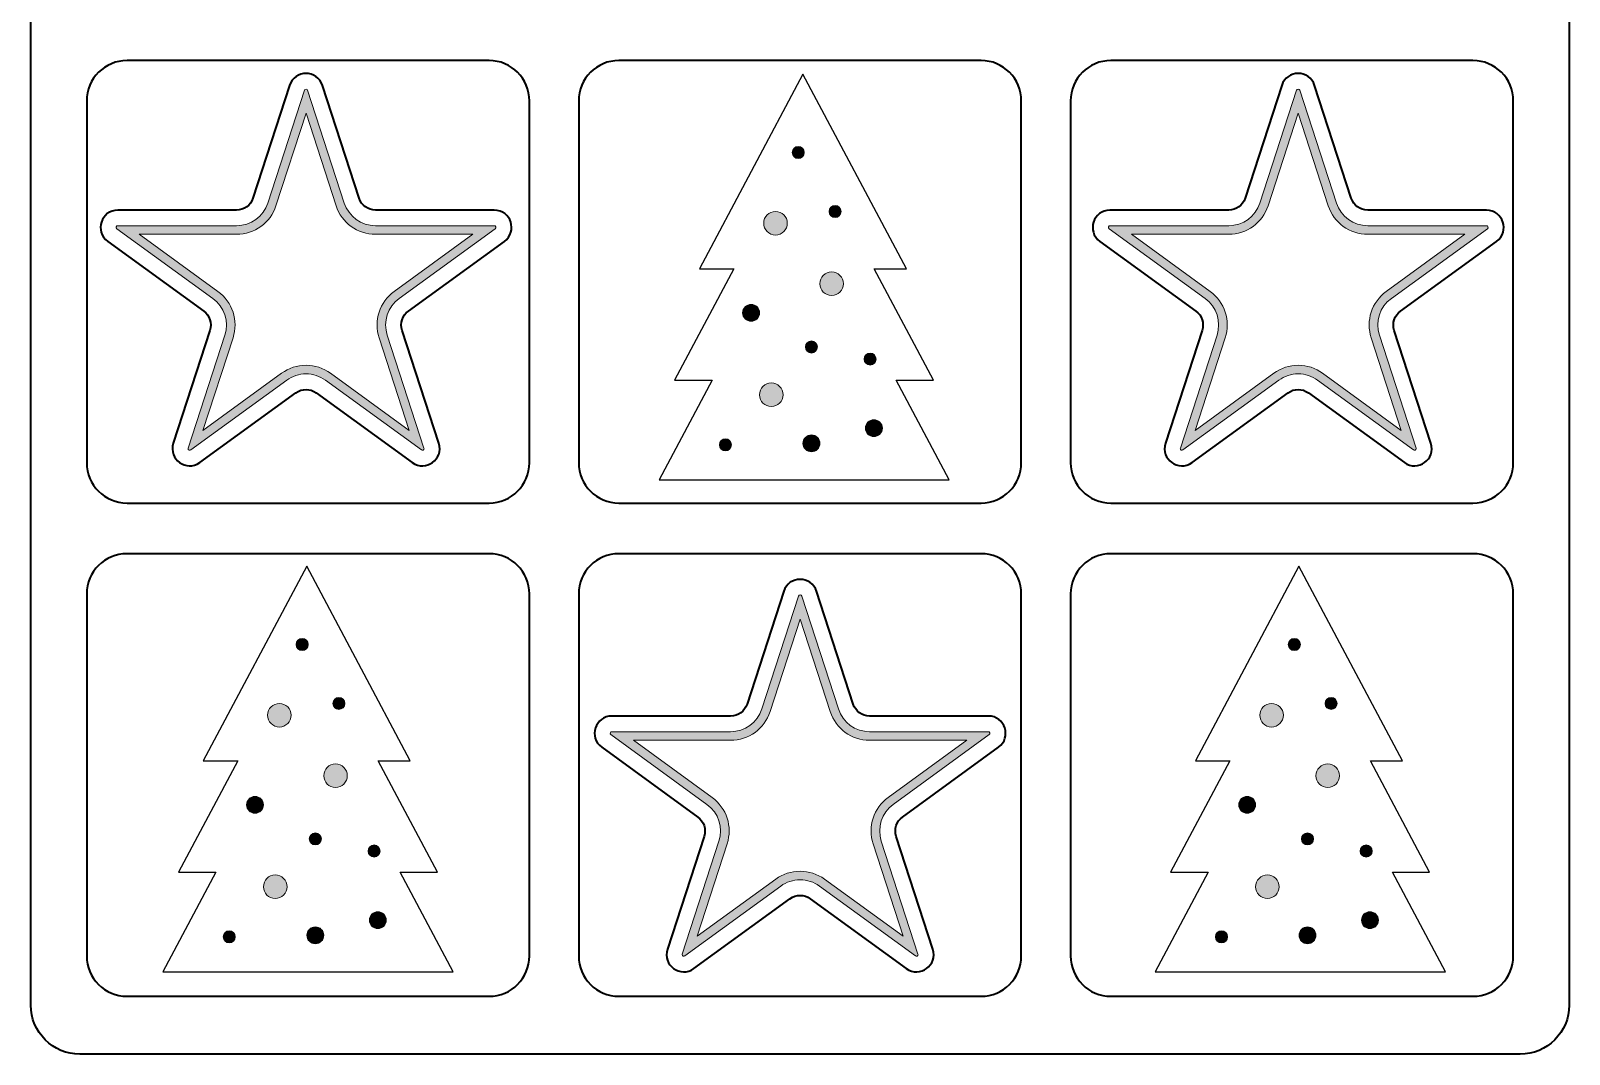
# Model space of a CAD drawing. Extents: x 40 to 2010, y -1070 to -21.
# Drawn here: x 40 to 812, y -1068 to -554 of the extents above; entities that cross this region are included whole.
import ezdxf

# ---------------------------------------------------------------- set-up
doc = ezdxf.new("R2010")
doc.units = 0
doc.header["$MEASUREMENT"] = 0
doc.layers.add('Layer 1', color=7, linetype='Continuous', lineweight=0)

# ---------------------------------------------------------------- blocks, each defined once
blk = doc.blocks.new('Block_1')
at = {"layer": 'Layer 1', "true_color": 0x010101, "transparency": 33554687}
h = blk.add_hatch(color=18, dxfattribs=at)
h.dxf.hatch_style = 2
edge = h.paths.add_edge_path()
edge.add_spline(control_points=[(425.82, -837.45), (425.32, -837.45), (425.16, -837.65), (425.04, -838.01), (425.04, -838.01), (406.63, -894.67), (406.63, -894.67), (404.41, -901.5), (398.1, -906.08), (390.92, -906.08), (390.92, -906.08), (331.35, -906.08), (331.35, -906.08), (330.97, -906.08), (330.73, -906.17), (330.57, -906.65), (330.42, -907.12), (330.56, -907.34), (330.87, -907.56), (330.87, -907.56), (379.06, -942.58), (379.06, -942.58), (384.87, -946.8), (387.28, -954.22), (385.07, -961.04), (385.07, -961.04), (366.66, -1017.7), (366.66, -1017.7), (366.53, -1018.09), (366.61, -1018.24), (366.71, -1018.37), (366.92, -1018.66), (367.24, -1018.81), (367.46, -1018.81), (367.51, -1018.81), (367.64, -1018.81), (367.91, -1018.62), (367.91, -1018.62), (416.11, -983.6), (416.11, -983.6), (418.95, -981.54), (422.31, -980.44), (425.82, -980.44), (429.33, -980.44), (432.69, -981.54), (435.53, -983.6), (435.53, -983.6), (483.72, -1018.61), (483.72, -1018.61), (483.99, -1018.81), (484.13, -1018.81), (484.17, -1018.81), (484.39, -1018.81), (484.72, -1018.66), (484.93, -1018.37), (485.03, -1018.24), (485.1, -1018.09), (484.98, -1017.7), (484.98, -1017.7), (466.57, -961.04), (466.57, -961.04), (464.35, -954.22), (466.77, -946.8), (472.57, -942.58), (472.57, -942.58), (520.77, -907.56), (520.77, -907.56), (521.07, -907.34), (521.22, -907.12), (521.07, -906.65), (520.91, -906.18), (520.66, -906.08), (520.29, -906.08), (520.29, -906.08), (460.71, -906.08), (460.71, -906.08), (453.53, -906.08), (447.22, -901.5), (445, -894.67), (445, -894.67), (426.6, -838.01), (426.6, -838.01), (426.48, -837.65), (426.32, -837.45), (425.82, -837.45), (425.82, -837.45), (425.82, -837.45), (425.82, -837.45)], knot_values=[0, 0, 0, 0, 1, 1, 1, 2, 2, 2, 3, 3, 3, 4, 4, 4, 5, 5, 5, 6, 6, 6, 7, 7, 7, 8, 8, 8, 9, 9, 9, 10, 10, 10, 11, 11, 11, 12, 12, 12, 13, 13, 13, 14, 14, 14, 15, 15, 15, 16, 16, 16, 17, 17, 17, 18, 18, 18, 19, 19, 19, 20, 20, 20, 21, 21, 21, 22, 22, 22, 23, 23, 23, 24, 24, 24, 25, 25, 25, 26, 26, 26, 27, 27, 27, 28, 28, 28, 29, 29, 29, 29], degree=3, periodic=0)
edge = h.paths.add_edge_path()
edge.add_spline(control_points=[(425.82, -849.57), (425.82, -849.57), (440.9, -896), (440.9, -896), (443.7, -904.61), (451.66, -910.39), (460.71, -910.39), (460.71, -910.39), (509.53, -910.39), (509.53, -910.39), (509.53, -910.39), (470.04, -939.09), (470.04, -939.09), (462.72, -944.41), (459.67, -953.77), (462.47, -962.38), (462.47, -962.38), (477.56, -1008.81), (477.56, -1008.81), (477.56, -1008.81), (438.06, -980.11), (438.06, -980.11), (434.48, -977.51), (430.25, -976.13), (425.82, -976.13), (421.39, -976.13), (417.16, -977.51), (413.57, -980.11), (413.57, -980.11), (374.08, -1008.81), (374.08, -1008.81), (374.08, -1008.81), (389.17, -962.37), (389.17, -962.37), (391.96, -953.77), (388.92, -944.41), (381.6, -939.09), (381.6, -939.09), (342.1, -910.39), (342.1, -910.39), (342.1, -910.39), (390.92, -910.39), (390.92, -910.39), (399.98, -910.39), (407.94, -904.61), (410.73, -896), (410.73, -896), (425.82, -849.57), (425.82, -849.57)], knot_values=[0, 0, 0, 0, 1, 1, 1, 2, 2, 2, 3, 3, 3, 4, 4, 4, 5, 5, 5, 6, 6, 6, 7, 7, 7, 8, 8, 8, 9, 9, 9, 10, 10, 10, 11, 11, 11, 12, 12, 12, 13, 13, 13, 14, 14, 14, 15, 15, 15, 16, 16, 16, 16], degree=3, periodic=0)
edge.add_line((425.82, -849.57), (425.82, -849.57))
at = {"layer": 'Layer 1', "color": 240, "lineweight": 35, "true_color": 0xed2224}
blk.add_open_spline([(434.06, -835.59), (434.06, -835.59), (452.47, -892.24), (452.47, -892.24), (453.63, -895.81), (456.96, -898.23), (460.71, -898.23), (460.71, -898.23), (520.29, -898.23), (520.29, -898.23), (528.68, -898.23), (532.17, -908.98), (525.38, -913.91), (525.38, -913.91), (477.19, -948.93), (477.19, -948.93), (474.15, -951.13), (472.88, -955.05), (474.04, -958.62), (474.04, -958.62), (492.45, -1015.28), (492.45, -1015.28), (495.04, -1023.26), (485.9, -1029.9), (479.11, -1024.97), (479.11, -1024.97), (430.91, -989.95), (430.91, -989.95), (427.87, -987.74), (423.76, -987.74), (420.72, -989.95), (420.72, -989.95), (372.53, -1024.97), (372.53, -1024.97), (365.73, -1029.9), (356.6, -1023.26), (359.19, -1015.28), (359.19, -1015.28), (377.6, -958.62), (377.6, -958.62), (378.76, -955.05), (377.49, -951.13), (374.45, -948.93), (374.45, -948.93), (326.25, -913.91), (326.25, -913.91), (319.46, -908.98), (322.95, -898.23), (331.35, -898.23), (331.35, -898.23), (390.92, -898.23), (390.92, -898.23), (394.68, -898.23), (398.01, -895.81), (399.17, -892.24), (399.17, -892.24), (417.57, -835.59), (417.57, -835.59), (420.17, -827.6), (431.47, -827.6), (434.06, -835.59)], degree=3, knots=[0, 0, 0, 0, 1, 1, 1, 2, 2, 2, 3, 3, 3, 4, 4, 4, 5, 5, 5, 6, 6, 6, 7, 7, 7, 8, 8, 8, 9, 9, 9, 10, 10, 10, 11, 11, 11, 12, 12, 12, 13, 13, 13, 14, 14, 14, 15, 15, 15, 16, 16, 16, 17, 17, 17, 18, 18, 18, 19, 19, 19, 20, 20, 20, 20], dxfattribs=at)
at = {"layer": 'Layer 1'}
for points, knots in [([(425.82, -837.45), (425.32, -837.45), (425.16, -837.65), (425.04, -838.01), (425.04, -838.01), (406.63, -894.67), (406.63, -894.67), (404.41, -901.5), (398.1, -906.08), (390.92, -906.08), (390.92, -906.08), (331.35, -906.08), (331.35, -906.08), (330.97, -906.08), (330.73, -906.17), (330.57, -906.65), (330.42, -907.12), (330.56, -907.34), (330.87, -907.56), (330.87, -907.56), (379.06, -942.58), (379.06, -942.58), (384.87, -946.8), (387.28, -954.22), (385.07, -961.04), (385.07, -961.04), (366.66, -1017.7), (366.66, -1017.7), (366.53, -1018.09), (366.61, -1018.24), (366.71, -1018.37), (366.92, -1018.66), (367.24, -1018.81), (367.46, -1018.81), (367.51, -1018.81), (367.64, -1018.81), (367.91, -1018.62), (367.91, -1018.62), (416.11, -983.6), (416.11, -983.6), (418.95, -981.54), (422.31, -980.44), (425.82, -980.44), (429.33, -980.44), (432.69, -981.54), (435.53, -983.6), (435.53, -983.6), (483.72, -1018.61), (483.72, -1018.61), (483.99, -1018.81), (484.13, -1018.81), (484.17, -1018.81), (484.39, -1018.81), (484.72, -1018.66), (484.93, -1018.37), (485.03, -1018.24), (485.1, -1018.09), (484.98, -1017.7), (484.98, -1017.7), (466.57, -961.04), (466.57, -961.04), (464.35, -954.22), (466.77, -946.8), (472.57, -942.58), (472.57, -942.58), (520.77, -907.56), (520.77, -907.56), (521.07, -907.34), (521.22, -907.12), (521.07, -906.65), (520.91, -906.18), (520.66, -906.08), (520.29, -906.08), (520.29, -906.08), (460.71, -906.08), (460.71, -906.08), (453.53, -906.08), (447.22, -901.5), (445, -894.67), (445, -894.67), (426.6, -838.01), (426.6, -838.01), (426.48, -837.65), (426.32, -837.45), (425.82, -837.45), (425.82, -837.45), (425.82, -837.45), (425.82, -837.45)], [0, 0, 0, 0, 1, 1, 1, 2, 2, 2, 3, 3, 3, 4, 4, 4, 5, 5, 5, 6, 6, 6, 7, 7, 7, 8, 8, 8, 9, 9, 9, 10, 10, 10, 11, 11, 11, 12, 12, 12, 13, 13, 13, 14, 14, 14, 15, 15, 15, 16, 16, 16, 17, 17, 17, 18, 18, 18, 19, 19, 19, 20, 20, 20, 21, 21, 21, 22, 22, 22, 23, 23, 23, 24, 24, 24, 25, 25, 25, 26, 26, 26, 27, 27, 27, 28, 28, 28, 29, 29, 29, 29]), ([(425.82, -849.57), (425.82, -849.57), (440.9, -896), (440.9, -896), (443.7, -904.61), (451.66, -910.39), (460.71, -910.39), (460.71, -910.39), (509.53, -910.39), (509.53, -910.39), (509.53, -910.39), (470.04, -939.09), (470.04, -939.09), (462.72, -944.41), (459.67, -953.77), (462.47, -962.38), (462.47, -962.38), (477.56, -1008.81), (477.56, -1008.81), (477.56, -1008.81), (438.06, -980.11), (438.06, -980.11), (434.48, -977.51), (430.25, -976.13), (425.82, -976.13), (421.39, -976.13), (417.16, -977.51), (413.57, -980.11), (413.57, -980.11), (374.08, -1008.81), (374.08, -1008.81), (374.08, -1008.81), (389.17, -962.37), (389.17, -962.37), (391.96, -953.77), (388.92, -944.41), (381.6, -939.09), (381.6, -939.09), (342.1, -910.39), (342.1, -910.39), (342.1, -910.39), (390.92, -910.39), (390.92, -910.39), (399.98, -910.39), (407.94, -904.61), (410.73, -896), (410.73, -896), (425.82, -849.57), (425.82, -849.57)], [0, 0, 0, 0, 1, 1, 1, 2, 2, 2, 3, 3, 3, 4, 4, 4, 5, 5, 5, 6, 6, 6, 7, 7, 7, 8, 8, 8, 9, 9, 9, 10, 10, 10, 11, 11, 11, 12, 12, 12, 13, 13, 13, 14, 14, 14, 15, 15, 15, 16, 16, 16, 16])]:
    blk.add_open_spline(points, degree=3, knots=knots, dxfattribs=at)
blk = doc.blocks.new('Block_2')
at = {"layer": 'Layer 1', "true_color": 0x010101, "transparency": 33554687}
h = blk.add_hatch(color=18, dxfattribs=at)
h.dxf.hatch_style = 2
edge = h.paths.add_edge_path()
edge.add_spline(control_points=[(177.82, -583.45), (177.32, -583.45), (177.16, -583.65), (177.04, -584.01), (177.04, -584.01), (158.63, -640.67), (158.63, -640.67), (156.41, -647.5), (150.1, -652.08), (142.92, -652.08), (142.92, -652.08), (83.35, -652.08), (83.35, -652.08), (82.97, -652.08), (82.73, -652.17), (82.57, -652.65), (82.42, -653.12), (82.56, -653.34), (82.87, -653.56), (82.87, -653.56), (131.06, -688.58), (131.06, -688.58), (136.87, -692.8), (139.28, -700.22), (137.07, -707.04), (137.07, -707.04), (118.66, -763.7), (118.66, -763.7), (118.53, -764.09), (118.61, -764.24), (118.71, -764.37), (118.92, -764.66), (119.24, -764.81), (119.46, -764.81), (119.51, -764.81), (119.64, -764.81), (119.91, -764.62), (119.91, -764.62), (168.11, -729.6), (168.11, -729.6), (170.95, -727.54), (174.31, -726.44), (177.82, -726.44), (181.33, -726.44), (184.69, -727.54), (187.53, -729.6), (187.53, -729.6), (235.72, -764.61), (235.72, -764.61), (235.99, -764.81), (236.13, -764.81), (236.17, -764.81), (236.39, -764.81), (236.72, -764.66), (236.93, -764.37), (237.03, -764.24), (237.1, -764.09), (236.98, -763.7), (236.98, -763.7), (218.57, -707.04), (218.57, -707.04), (216.35, -700.22), (218.77, -692.8), (224.57, -688.58), (224.57, -688.58), (272.77, -653.56), (272.77, -653.56), (273.07, -653.34), (273.22, -653.12), (273.07, -652.65), (272.91, -652.18), (272.66, -652.08), (272.29, -652.08), (272.29, -652.08), (212.71, -652.08), (212.71, -652.08), (205.53, -652.08), (199.22, -647.5), (197, -640.67), (197, -640.67), (178.6, -584.01), (178.6, -584.01), (178.48, -583.65), (178.32, -583.45), (177.82, -583.45), (177.82, -583.45), (177.82, -583.45), (177.82, -583.45)], knot_values=[0, 0, 0, 0, 1, 1, 1, 2, 2, 2, 3, 3, 3, 4, 4, 4, 5, 5, 5, 6, 6, 6, 7, 7, 7, 8, 8, 8, 9, 9, 9, 10, 10, 10, 11, 11, 11, 12, 12, 12, 13, 13, 13, 14, 14, 14, 15, 15, 15, 16, 16, 16, 17, 17, 17, 18, 18, 18, 19, 19, 19, 20, 20, 20, 21, 21, 21, 22, 22, 22, 23, 23, 23, 24, 24, 24, 25, 25, 25, 26, 26, 26, 27, 27, 27, 28, 28, 28, 29, 29, 29, 29], degree=3, periodic=0)
edge = h.paths.add_edge_path()
edge.add_spline(control_points=[(177.82, -595.57), (177.82, -595.57), (192.9, -642), (192.9, -642), (195.7, -650.61), (203.66, -656.39), (212.71, -656.39), (212.71, -656.39), (261.53, -656.39), (261.53, -656.39), (261.53, -656.39), (222.04, -685.09), (222.04, -685.09), (214.72, -690.41), (211.67, -699.77), (214.47, -708.38), (214.47, -708.38), (229.56, -754.81), (229.56, -754.81), (229.56, -754.81), (190.06, -726.11), (190.06, -726.11), (186.48, -723.51), (182.25, -722.13), (177.82, -722.13), (173.39, -722.13), (169.16, -723.51), (165.57, -726.11), (165.57, -726.11), (126.08, -754.81), (126.08, -754.81), (126.08, -754.81), (141.17, -708.37), (141.17, -708.37), (143.96, -699.77), (140.92, -690.41), (133.6, -685.09), (133.6, -685.09), (94.1, -656.39), (94.1, -656.39), (94.1, -656.39), (142.92, -656.39), (142.92, -656.39), (151.98, -656.39), (159.94, -650.61), (162.73, -642), (162.73, -642), (177.82, -595.57), (177.82, -595.57)], knot_values=[0, 0, 0, 0, 1, 1, 1, 2, 2, 2, 3, 3, 3, 4, 4, 4, 5, 5, 5, 6, 6, 6, 7, 7, 7, 8, 8, 8, 9, 9, 9, 10, 10, 10, 11, 11, 11, 12, 12, 12, 13, 13, 13, 14, 14, 14, 15, 15, 15, 16, 16, 16, 16], degree=3, periodic=0)
edge.add_line((177.82, -595.57), (177.82, -595.57))
at = {"layer": 'Layer 1', "color": 240, "lineweight": 35, "true_color": 0xed2224}
blk.add_open_spline([(186.06, -581.59), (186.06, -581.59), (204.47, -638.24), (204.47, -638.24), (205.63, -641.81), (208.96, -644.23), (212.71, -644.23), (212.71, -644.23), (272.29, -644.23), (272.29, -644.23), (280.68, -644.23), (284.17, -654.98), (277.38, -659.91), (277.38, -659.91), (229.19, -694.93), (229.19, -694.93), (226.15, -697.13), (224.88, -701.05), (226.04, -704.62), (226.04, -704.62), (244.45, -761.28), (244.45, -761.28), (247.04, -769.26), (237.9, -775.9), (231.11, -770.97), (231.11, -770.97), (182.91, -735.95), (182.91, -735.95), (179.87, -733.74), (175.76, -733.74), (172.72, -735.95), (172.72, -735.95), (124.53, -770.97), (124.53, -770.97), (117.73, -775.9), (108.6, -769.26), (111.19, -761.28), (111.19, -761.28), (129.6, -704.62), (129.6, -704.62), (130.76, -701.05), (129.49, -697.13), (126.45, -694.93), (126.45, -694.93), (78.25, -659.91), (78.25, -659.91), (71.46, -654.98), (74.95, -644.23), (83.35, -644.23), (83.35, -644.23), (142.92, -644.23), (142.92, -644.23), (146.68, -644.23), (150.01, -641.81), (151.17, -638.24), (151.17, -638.24), (169.57, -581.59), (169.57, -581.59), (172.17, -573.6), (183.47, -573.6), (186.06, -581.59)], degree=3, knots=[0, 0, 0, 0, 1, 1, 1, 2, 2, 2, 3, 3, 3, 4, 4, 4, 5, 5, 5, 6, 6, 6, 7, 7, 7, 8, 8, 8, 9, 9, 9, 10, 10, 10, 11, 11, 11, 12, 12, 12, 13, 13, 13, 14, 14, 14, 15, 15, 15, 16, 16, 16, 17, 17, 17, 18, 18, 18, 19, 19, 19, 20, 20, 20, 20], dxfattribs=at)
at = {"layer": 'Layer 1'}
for points, knots in [([(177.82, -583.45), (177.32, -583.45), (177.16, -583.65), (177.04, -584.01), (177.04, -584.01), (158.63, -640.67), (158.63, -640.67), (156.41, -647.5), (150.1, -652.08), (142.92, -652.08), (142.92, -652.08), (83.35, -652.08), (83.35, -652.08), (82.97, -652.08), (82.73, -652.17), (82.57, -652.65), (82.42, -653.12), (82.56, -653.34), (82.87, -653.56), (82.87, -653.56), (131.06, -688.58), (131.06, -688.58), (136.87, -692.8), (139.28, -700.22), (137.07, -707.04), (137.07, -707.04), (118.66, -763.7), (118.66, -763.7), (118.53, -764.09), (118.61, -764.24), (118.71, -764.37), (118.92, -764.66), (119.24, -764.81), (119.46, -764.81), (119.51, -764.81), (119.64, -764.81), (119.91, -764.62), (119.91, -764.62), (168.11, -729.6), (168.11, -729.6), (170.95, -727.54), (174.31, -726.44), (177.82, -726.44), (181.33, -726.44), (184.69, -727.54), (187.53, -729.6), (187.53, -729.6), (235.72, -764.61), (235.72, -764.61), (235.99, -764.81), (236.13, -764.81), (236.17, -764.81), (236.39, -764.81), (236.72, -764.66), (236.93, -764.37), (237.03, -764.24), (237.1, -764.09), (236.98, -763.7), (236.98, -763.7), (218.57, -707.04), (218.57, -707.04), (216.35, -700.22), (218.77, -692.8), (224.57, -688.58), (224.57, -688.58), (272.77, -653.56), (272.77, -653.56), (273.07, -653.34), (273.22, -653.12), (273.07, -652.65), (272.91, -652.18), (272.66, -652.08), (272.29, -652.08), (272.29, -652.08), (212.71, -652.08), (212.71, -652.08), (205.53, -652.08), (199.22, -647.5), (197, -640.67), (197, -640.67), (178.6, -584.01), (178.6, -584.01), (178.48, -583.65), (178.32, -583.45), (177.82, -583.45), (177.82, -583.45), (177.82, -583.45), (177.82, -583.45)], [0, 0, 0, 0, 1, 1, 1, 2, 2, 2, 3, 3, 3, 4, 4, 4, 5, 5, 5, 6, 6, 6, 7, 7, 7, 8, 8, 8, 9, 9, 9, 10, 10, 10, 11, 11, 11, 12, 12, 12, 13, 13, 13, 14, 14, 14, 15, 15, 15, 16, 16, 16, 17, 17, 17, 18, 18, 18, 19, 19, 19, 20, 20, 20, 21, 21, 21, 22, 22, 22, 23, 23, 23, 24, 24, 24, 25, 25, 25, 26, 26, 26, 27, 27, 27, 28, 28, 28, 29, 29, 29, 29]), ([(177.82, -595.57), (177.82, -595.57), (192.9, -642), (192.9, -642), (195.7, -650.61), (203.66, -656.39), (212.71, -656.39), (212.71, -656.39), (261.53, -656.39), (261.53, -656.39), (261.53, -656.39), (222.04, -685.09), (222.04, -685.09), (214.72, -690.41), (211.67, -699.77), (214.47, -708.38), (214.47, -708.38), (229.56, -754.81), (229.56, -754.81), (229.56, -754.81), (190.06, -726.11), (190.06, -726.11), (186.48, -723.51), (182.25, -722.13), (177.82, -722.13), (173.39, -722.13), (169.16, -723.51), (165.57, -726.11), (165.57, -726.11), (126.08, -754.81), (126.08, -754.81), (126.08, -754.81), (141.17, -708.37), (141.17, -708.37), (143.96, -699.77), (140.92, -690.41), (133.6, -685.09), (133.6, -685.09), (94.1, -656.39), (94.1, -656.39), (94.1, -656.39), (142.92, -656.39), (142.92, -656.39), (151.98, -656.39), (159.94, -650.61), (162.73, -642), (162.73, -642), (177.82, -595.57), (177.82, -595.57)], [0, 0, 0, 0, 1, 1, 1, 2, 2, 2, 3, 3, 3, 4, 4, 4, 5, 5, 5, 6, 6, 6, 7, 7, 7, 8, 8, 8, 9, 9, 9, 10, 10, 10, 11, 11, 11, 12, 12, 12, 13, 13, 13, 14, 14, 14, 15, 15, 15, 16, 16, 16, 16])]:
    blk.add_open_spline(points, degree=3, knots=knots, dxfattribs=at)
blk = doc.blocks.new('Block_3')
at = {"layer": 'Layer 1', "true_color": 0x010101, "transparency": 33554687}
h = blk.add_hatch(color=18, dxfattribs=at)
h.dxf.hatch_style = 2
edge = h.paths.add_edge_path()
edge.add_spline(control_points=[(675.82, -583.45), (675.32, -583.45), (675.16, -583.65), (675.04, -584.01), (675.04, -584.01), (656.63, -640.67), (656.63, -640.67), (654.41, -647.5), (648.1, -652.08), (640.92, -652.08), (640.92, -652.08), (581.35, -652.08), (581.35, -652.08), (580.97, -652.08), (580.73, -652.17), (580.57, -652.65), (580.42, -653.12), (580.56, -653.34), (580.87, -653.56), (580.87, -653.56), (629.06, -688.58), (629.06, -688.58), (634.87, -692.8), (637.28, -700.22), (635.07, -707.04), (635.07, -707.04), (616.66, -763.7), (616.66, -763.7), (616.53, -764.09), (616.61, -764.24), (616.71, -764.37), (616.92, -764.66), (617.24, -764.81), (617.46, -764.81), (617.51, -764.81), (617.64, -764.81), (617.91, -764.62), (617.91, -764.62), (666.11, -729.6), (666.11, -729.6), (668.95, -727.54), (672.31, -726.44), (675.82, -726.44), (679.33, -726.44), (682.69, -727.54), (685.53, -729.6), (685.53, -729.6), (733.72, -764.61), (733.72, -764.61), (733.99, -764.81), (734.13, -764.81), (734.17, -764.81), (734.39, -764.81), (734.72, -764.66), (734.93, -764.37), (735.03, -764.24), (735.1, -764.09), (734.98, -763.7), (734.98, -763.7), (716.57, -707.04), (716.57, -707.04), (714.35, -700.22), (716.77, -692.8), (722.57, -688.58), (722.57, -688.58), (770.77, -653.56), (770.77, -653.56), (771.07, -653.34), (771.22, -653.12), (771.07, -652.65), (770.91, -652.18), (770.66, -652.08), (770.29, -652.08), (770.29, -652.08), (710.71, -652.08), (710.71, -652.08), (703.53, -652.08), (697.22, -647.5), (695, -640.67), (695, -640.67), (676.6, -584.01), (676.6, -584.01), (676.48, -583.65), (676.32, -583.45), (675.82, -583.45), (675.82, -583.45), (675.82, -583.45), (675.82, -583.45)], knot_values=[0, 0, 0, 0, 1, 1, 1, 2, 2, 2, 3, 3, 3, 4, 4, 4, 5, 5, 5, 6, 6, 6, 7, 7, 7, 8, 8, 8, 9, 9, 9, 10, 10, 10, 11, 11, 11, 12, 12, 12, 13, 13, 13, 14, 14, 14, 15, 15, 15, 16, 16, 16, 17, 17, 17, 18, 18, 18, 19, 19, 19, 20, 20, 20, 21, 21, 21, 22, 22, 22, 23, 23, 23, 24, 24, 24, 25, 25, 25, 26, 26, 26, 27, 27, 27, 28, 28, 28, 29, 29, 29, 29], degree=3, periodic=0)
edge = h.paths.add_edge_path()
edge.add_spline(control_points=[(675.82, -595.57), (675.82, -595.57), (690.9, -642), (690.9, -642), (693.7, -650.61), (701.66, -656.39), (710.71, -656.39), (710.71, -656.39), (759.53, -656.39), (759.53, -656.39), (759.53, -656.39), (720.04, -685.09), (720.04, -685.09), (712.72, -690.41), (709.67, -699.77), (712.47, -708.38), (712.47, -708.38), (727.56, -754.81), (727.56, -754.81), (727.56, -754.81), (688.06, -726.11), (688.06, -726.11), (684.48, -723.51), (680.25, -722.13), (675.82, -722.13), (671.39, -722.13), (667.16, -723.51), (663.57, -726.11), (663.57, -726.11), (624.08, -754.81), (624.08, -754.81), (624.08, -754.81), (639.17, -708.37), (639.17, -708.37), (641.96, -699.77), (638.92, -690.41), (631.6, -685.09), (631.6, -685.09), (592.1, -656.39), (592.1, -656.39), (592.1, -656.39), (640.92, -656.39), (640.92, -656.39), (649.98, -656.39), (657.94, -650.61), (660.73, -642), (660.73, -642), (675.82, -595.57), (675.82, -595.57)], knot_values=[0, 0, 0, 0, 1, 1, 1, 2, 2, 2, 3, 3, 3, 4, 4, 4, 5, 5, 5, 6, 6, 6, 7, 7, 7, 8, 8, 8, 9, 9, 9, 10, 10, 10, 11, 11, 11, 12, 12, 12, 13, 13, 13, 14, 14, 14, 15, 15, 15, 16, 16, 16, 16], degree=3, periodic=0)
edge.add_line((675.82, -595.57), (675.82, -595.57))
at = {"layer": 'Layer 1', "color": 240, "lineweight": 35, "true_color": 0xed2224}
blk.add_open_spline([(684.06, -581.59), (684.06, -581.59), (702.47, -638.24), (702.47, -638.24), (703.63, -641.81), (706.96, -644.23), (710.71, -644.23), (710.71, -644.23), (770.29, -644.23), (770.29, -644.23), (778.68, -644.23), (782.17, -654.98), (775.38, -659.91), (775.38, -659.91), (727.19, -694.93), (727.19, -694.93), (724.15, -697.13), (722.88, -701.05), (724.04, -704.62), (724.04, -704.62), (742.45, -761.28), (742.45, -761.28), (745.04, -769.26), (735.9, -775.9), (729.11, -770.97), (729.11, -770.97), (680.91, -735.95), (680.91, -735.95), (677.87, -733.74), (673.76, -733.74), (670.72, -735.95), (670.72, -735.95), (622.53, -770.97), (622.53, -770.97), (615.73, -775.9), (606.6, -769.26), (609.19, -761.28), (609.19, -761.28), (627.6, -704.62), (627.6, -704.62), (628.76, -701.05), (627.49, -697.13), (624.45, -694.93), (624.45, -694.93), (576.25, -659.91), (576.25, -659.91), (569.46, -654.98), (572.95, -644.23), (581.35, -644.23), (581.35, -644.23), (640.92, -644.23), (640.92, -644.23), (644.68, -644.23), (648.01, -641.81), (649.17, -638.24), (649.17, -638.24), (667.57, -581.59), (667.57, -581.59), (670.17, -573.6), (681.47, -573.6), (684.06, -581.59)], degree=3, knots=[0, 0, 0, 0, 1, 1, 1, 2, 2, 2, 3, 3, 3, 4, 4, 4, 5, 5, 5, 6, 6, 6, 7, 7, 7, 8, 8, 8, 9, 9, 9, 10, 10, 10, 11, 11, 11, 12, 12, 12, 13, 13, 13, 14, 14, 14, 15, 15, 15, 16, 16, 16, 17, 17, 17, 18, 18, 18, 19, 19, 19, 20, 20, 20, 20], dxfattribs=at)
at = {"layer": 'Layer 1'}
for points, knots in [([(675.82, -583.45), (675.32, -583.45), (675.16, -583.65), (675.04, -584.01), (675.04, -584.01), (656.63, -640.67), (656.63, -640.67), (654.41, -647.5), (648.1, -652.08), (640.92, -652.08), (640.92, -652.08), (581.35, -652.08), (581.35, -652.08), (580.97, -652.08), (580.73, -652.17), (580.57, -652.65), (580.42, -653.12), (580.56, -653.34), (580.87, -653.56), (580.87, -653.56), (629.06, -688.58), (629.06, -688.58), (634.87, -692.8), (637.28, -700.22), (635.07, -707.04), (635.07, -707.04), (616.66, -763.7), (616.66, -763.7), (616.53, -764.09), (616.61, -764.24), (616.71, -764.37), (616.92, -764.66), (617.24, -764.81), (617.46, -764.81), (617.51, -764.81), (617.64, -764.81), (617.91, -764.62), (617.91, -764.62), (666.11, -729.6), (666.11, -729.6), (668.95, -727.54), (672.31, -726.44), (675.82, -726.44), (679.33, -726.44), (682.69, -727.54), (685.53, -729.6), (685.53, -729.6), (733.72, -764.61), (733.72, -764.61), (733.99, -764.81), (734.13, -764.81), (734.17, -764.81), (734.39, -764.81), (734.72, -764.66), (734.93, -764.37), (735.03, -764.24), (735.1, -764.09), (734.98, -763.7), (734.98, -763.7), (716.57, -707.04), (716.57, -707.04), (714.35, -700.22), (716.77, -692.8), (722.57, -688.58), (722.57, -688.58), (770.77, -653.56), (770.77, -653.56), (771.07, -653.34), (771.22, -653.12), (771.07, -652.65), (770.91, -652.18), (770.66, -652.08), (770.29, -652.08), (770.29, -652.08), (710.71, -652.08), (710.71, -652.08), (703.53, -652.08), (697.22, -647.5), (695, -640.67), (695, -640.67), (676.6, -584.01), (676.6, -584.01), (676.48, -583.65), (676.32, -583.45), (675.82, -583.45), (675.82, -583.45), (675.82, -583.45), (675.82, -583.45)], [0, 0, 0, 0, 1, 1, 1, 2, 2, 2, 3, 3, 3, 4, 4, 4, 5, 5, 5, 6, 6, 6, 7, 7, 7, 8, 8, 8, 9, 9, 9, 10, 10, 10, 11, 11, 11, 12, 12, 12, 13, 13, 13, 14, 14, 14, 15, 15, 15, 16, 16, 16, 17, 17, 17, 18, 18, 18, 19, 19, 19, 20, 20, 20, 21, 21, 21, 22, 22, 22, 23, 23, 23, 24, 24, 24, 25, 25, 25, 26, 26, 26, 27, 27, 27, 28, 28, 28, 29, 29, 29, 29]), ([(675.82, -595.57), (675.82, -595.57), (690.9, -642), (690.9, -642), (693.7, -650.61), (701.66, -656.39), (710.71, -656.39), (710.71, -656.39), (759.53, -656.39), (759.53, -656.39), (759.53, -656.39), (720.04, -685.09), (720.04, -685.09), (712.72, -690.41), (709.67, -699.77), (712.47, -708.38), (712.47, -708.38), (727.56, -754.81), (727.56, -754.81), (727.56, -754.81), (688.06, -726.11), (688.06, -726.11), (684.48, -723.51), (680.25, -722.13), (675.82, -722.13), (671.39, -722.13), (667.16, -723.51), (663.57, -726.11), (663.57, -726.11), (624.08, -754.81), (624.08, -754.81), (624.08, -754.81), (639.17, -708.37), (639.17, -708.37), (641.96, -699.77), (638.92, -690.41), (631.6, -685.09), (631.6, -685.09), (592.1, -656.39), (592.1, -656.39), (592.1, -656.39), (640.92, -656.39), (640.92, -656.39), (649.98, -656.39), (657.94, -650.61), (660.73, -642), (660.73, -642), (675.82, -595.57), (675.82, -595.57)], [0, 0, 0, 0, 1, 1, 1, 2, 2, 2, 3, 3, 3, 4, 4, 4, 5, 5, 5, 6, 6, 6, 7, 7, 7, 8, 8, 8, 9, 9, 9, 10, 10, 10, 11, 11, 11, 12, 12, 12, 13, 13, 13, 14, 14, 14, 15, 15, 15, 16, 16, 16, 16])]:
    blk.add_open_spline(points, degree=3, knots=knots, dxfattribs=at)
blk = doc.blocks.new('Block_7')
at = {"layer": 'Layer 1', "true_color": 0x010101, "transparency": 33554687}
h = blk.add_hatch(color=18, dxfattribs=at)
h.dxf.hatch_style = 2
edge = h.paths.add_edge_path()
edge.add_arc((424.88, -615.32), 3.02, 0, 360)
h = blk.add_hatch(color=18, dxfattribs=at)
h.dxf.hatch_style = 2
edge = h.paths.add_edge_path()
edge.add_arc((413.45, -650.82), 5.91, 0, 360)
h = blk.add_hatch(color=18, dxfattribs=at)
h.dxf.hatch_style = 2
edge = h.paths.add_edge_path()
edge.add_arc((443.33, -644.91), 3.02, 0, 360)
h = blk.add_hatch(color=18, dxfattribs=at)
h.dxf.hatch_style = 2
edge = h.paths.add_edge_path()
edge.add_arc((441.63, -681.17), 5.91, 0, 360)
h = blk.add_hatch(color=18, dxfattribs=at)
h.dxf.hatch_style = 2
edge = h.paths.add_edge_path()
edge.add_arc((401.2, -695.78), 4.24, 0, 360)
h = blk.add_hatch(color=18, dxfattribs=at)
h.dxf.hatch_style = 2
edge = h.paths.add_edge_path()
edge.add_arc((431.48, -712.95), 3.02, 0, 360)
h = blk.add_hatch(color=18, dxfattribs=at)
h.dxf.hatch_style = 2
edge = h.paths.add_edge_path()
edge.add_arc((460.94, -718.99), 3.02, 0, 360)
h = blk.add_hatch(color=18, dxfattribs=at)
h.dxf.hatch_style = 2
edge = h.paths.add_edge_path()
edge.add_arc((411.36, -736.93), 5.91, 0, 360)
h = blk.add_hatch(color=18, dxfattribs=at)
h.dxf.hatch_style = 2
edge = h.paths.add_edge_path()
edge.add_arc((462.84, -753.72), 4.24, 0, 360)
h = blk.add_hatch(color=18, dxfattribs=at)
h.dxf.hatch_style = 2
edge = h.paths.add_edge_path()
edge.add_arc((388.3, -762.08), 3.02, 0, 360)
h = blk.add_hatch(color=18, dxfattribs=at)
h.dxf.hatch_style = 2
edge = h.paths.add_edge_path()
edge.add_arc((431.48, -761.32), 4.24, 0, 360)
at = {"layer": 'Layer 1', "color": 240, "lineweight": 25, "true_color": 0xed1c24}
blk.add_lwpolyline([(500.7, -779.6), (474.08, -729.57), (492.76, -729.57), (463.04, -673.68), (479.15, -673.68), (427.19, -576.02), (375.24, -673.68), (392.5, -673.68), (362.77, -729.57), (381.61, -729.57), (355, -779.6)], close=True, dxfattribs=at)
at = {"layer": 'Layer 1'}
for centre, radius in [((424.88, -615.32), 3.02), ((413.45, -650.82), 5.91), ((443.33, -644.91), 3.02), ((441.63, -681.17), 5.91), ((401.2, -695.78), 4.24), ((431.48, -712.95), 3.02), ((460.94, -718.99), 3.02), ((411.36, -736.93), 5.91), ((462.84, -753.72), 4.24), ((388.3, -762.08), 3.02), ((431.48, -761.32), 4.24)]:
    blk.add_circle(centre, radius, dxfattribs=at)
blk = doc.blocks.new('Block_8')
at = {"layer": 'Layer 1', "true_color": 0x010101, "transparency": 33554687}
h = blk.add_hatch(color=18, dxfattribs=at)
h.dxf.hatch_style = 2
edge = h.paths.add_edge_path()
edge.add_arc((175.88, -862.32), 3.02, 0, 360)
h = blk.add_hatch(color=18, dxfattribs=at)
h.dxf.hatch_style = 2
edge = h.paths.add_edge_path()
edge.add_arc((164.45, -897.82), 5.91, 0, 360)
h = blk.add_hatch(color=18, dxfattribs=at)
h.dxf.hatch_style = 2
edge = h.paths.add_edge_path()
edge.add_arc((194.33, -891.91), 3.02, 0, 360)
h = blk.add_hatch(color=18, dxfattribs=at)
h.dxf.hatch_style = 2
edge = h.paths.add_edge_path()
edge.add_arc((192.63, -928.17), 5.91, 0, 360)
h = blk.add_hatch(color=18, dxfattribs=at)
h.dxf.hatch_style = 2
edge = h.paths.add_edge_path()
edge.add_arc((152.2, -942.78), 4.24, 0, 360)
h = blk.add_hatch(color=18, dxfattribs=at)
h.dxf.hatch_style = 2
edge = h.paths.add_edge_path()
edge.add_arc((182.48, -959.95), 3.02, 0, 360)
h = blk.add_hatch(color=18, dxfattribs=at)
h.dxf.hatch_style = 2
edge = h.paths.add_edge_path()
edge.add_arc((211.94, -965.99), 3.02, 0, 360)
h = blk.add_hatch(color=18, dxfattribs=at)
h.dxf.hatch_style = 2
edge = h.paths.add_edge_path()
edge.add_arc((162.36, -983.93), 5.91, 0, 360)
h = blk.add_hatch(color=18, dxfattribs=at)
h.dxf.hatch_style = 2
edge = h.paths.add_edge_path()
edge.add_arc((213.84, -1000.72), 4.24, 0, 360)
h = blk.add_hatch(color=18, dxfattribs=at)
h.dxf.hatch_style = 2
edge = h.paths.add_edge_path()
edge.add_arc((139.3, -1009.08), 3.02, 0, 360)
h = blk.add_hatch(color=18, dxfattribs=at)
h.dxf.hatch_style = 2
edge = h.paths.add_edge_path()
edge.add_arc((182.48, -1008.32), 4.24, 0, 360)
at = {"layer": 'Layer 1', "color": 240, "lineweight": 25, "true_color": 0xed1c24}
blk.add_lwpolyline([(251.7, -1026.6), (225.08, -976.57), (243.76, -976.57), (214.04, -920.68), (230.15, -920.68), (178.19, -823.02), (126.24, -920.68), (143.5, -920.68), (113.77, -976.57), (132.61, -976.57), (106, -1026.6)], close=True, dxfattribs=at)
at = {"layer": 'Layer 1'}
for centre, radius in [((175.88, -862.32), 3.02), ((164.45, -897.82), 5.91), ((194.33, -891.91), 3.02), ((192.63, -928.17), 5.91), ((152.2, -942.78), 4.24), ((182.48, -959.95), 3.02), ((211.94, -965.99), 3.02), ((162.36, -983.93), 5.91), ((213.84, -1000.72), 4.24), ((139.3, -1009.08), 3.02), ((182.48, -1008.32), 4.24)]:
    blk.add_circle(centre, radius, dxfattribs=at)
blk = doc.blocks.new('Block_9')
at = {"layer": 'Layer 1', "true_color": 0x010101, "transparency": 33554687}
h = blk.add_hatch(color=18, dxfattribs=at)
h.dxf.hatch_style = 2
edge = h.paths.add_edge_path()
edge.add_arc((673.88, -862.32), 3.02, 0, 360)
h = blk.add_hatch(color=18, dxfattribs=at)
h.dxf.hatch_style = 2
edge = h.paths.add_edge_path()
edge.add_arc((662.45, -897.82), 5.91, 0, 360)
h = blk.add_hatch(color=18, dxfattribs=at)
h.dxf.hatch_style = 2
edge = h.paths.add_edge_path()
edge.add_arc((692.33, -891.91), 3.02, 0, 360)
h = blk.add_hatch(color=18, dxfattribs=at)
h.dxf.hatch_style = 2
edge = h.paths.add_edge_path()
edge.add_arc((690.63, -928.17), 5.91, 0, 360)
h = blk.add_hatch(color=18, dxfattribs=at)
h.dxf.hatch_style = 2
edge = h.paths.add_edge_path()
edge.add_arc((650.2, -942.78), 4.24, 0, 360)
h = blk.add_hatch(color=18, dxfattribs=at)
h.dxf.hatch_style = 2
edge = h.paths.add_edge_path()
edge.add_arc((680.48, -959.95), 3.02, 0, 360)
h = blk.add_hatch(color=18, dxfattribs=at)
h.dxf.hatch_style = 2
edge = h.paths.add_edge_path()
edge.add_arc((709.94, -965.99), 3.02, 0, 360)
h = blk.add_hatch(color=18, dxfattribs=at)
h.dxf.hatch_style = 2
edge = h.paths.add_edge_path()
edge.add_arc((660.36, -983.93), 5.91, 0, 360)
h = blk.add_hatch(color=18, dxfattribs=at)
h.dxf.hatch_style = 2
edge = h.paths.add_edge_path()
edge.add_arc((711.84, -1000.72), 4.24, 0, 360)
h = blk.add_hatch(color=18, dxfattribs=at)
h.dxf.hatch_style = 2
edge = h.paths.add_edge_path()
edge.add_arc((637.3, -1009.08), 3.02, 0, 360)
h = blk.add_hatch(color=18, dxfattribs=at)
h.dxf.hatch_style = 2
edge = h.paths.add_edge_path()
edge.add_arc((680.48, -1008.32), 4.24, 0, 360)
at = {"layer": 'Layer 1', "color": 240, "lineweight": 25, "true_color": 0xed1c24}
blk.add_lwpolyline([(749.7, -1026.6), (723.08, -976.57), (741.76, -976.57), (712.04, -920.68), (728.15, -920.68), (676.19, -823.02), (624.24, -920.68), (641.5, -920.68), (611.77, -976.57), (630.61, -976.57), (604, -1026.6)], close=True, dxfattribs=at)
at = {"layer": 'Layer 1'}
for centre, radius in [((673.88, -862.32), 3.02), ((662.45, -897.82), 5.91), ((692.33, -891.91), 3.02), ((690.63, -928.17), 5.91), ((650.2, -942.78), 4.24), ((680.48, -959.95), 3.02), ((709.94, -965.99), 3.02), ((660.36, -983.93), 5.91), ((711.84, -1000.72), 4.24), ((637.3, -1009.08), 3.02), ((680.48, -1008.32), 4.24)]:
    blk.add_circle(centre, radius, dxfattribs=at)

msp = doc.modelspace()

# ---------------------------------------------------------------- linework, layer by layer
at = {"layer": 'Layer 1', "color": 240, "lineweight": 35, "true_color": 0xed2224}
for points in [[(760.52, -21.46), (760.52, -21.46), (90.99, -21.46), (90.99, -21.46), (62.63, -21.46), (39.65, -44.45), (39.65, -72.8), (39.65, -72.8), (39.65, -1043.31), (39.65, -1043.31), (39.65, -1056.95), (50.71, -1068.02), (64.35, -1068.02), (64.35, -1068.02), (787.16, -1068.02), (787.16, -1068.02), (800.8, -1068.02), (811.86, -1056.95), (811.86, -1043.31), (811.86, -1043.31), (811.86, -72.8), (811.86, -72.8), (811.86, -44.45), (788.88, -21.46), (760.52, -21.46)], [(289.94, -771.09), (289.94, -782.26), (280.89, -791.31), (269.72, -791.31), (269.72, -791.31), (87.98, -791.31), (87.98, -791.31), (76.81, -791.31), (67.76, -782.26), (67.76, -771.09), (67.76, -771.09), (67.76, -589.35), (67.76, -589.35), (67.76, -578.18), (76.81, -569.13), (87.98, -569.13), (87.98, -569.13), (269.72, -569.13), (269.72, -569.13), (280.89, -569.13), (289.94, -578.18), (289.94, -589.35), (289.94, -589.35), (289.94, -771.09), (289.94, -771.09)], [(536.84, -771.09), (536.84, -782.26), (527.79, -791.31), (516.62, -791.31), (516.62, -791.31), (334.88, -791.31), (334.88, -791.31), (323.71, -791.31), (314.66, -782.26), (314.66, -771.09), (314.66, -771.09), (314.66, -589.35), (314.66, -589.35), (314.66, -578.18), (323.71, -569.13), (334.88, -569.13), (334.88, -569.13), (516.62, -569.13), (516.62, -569.13), (527.79, -569.13), (536.84, -578.18), (536.84, -589.35), (536.84, -589.35), (536.84, -771.09), (536.84, -771.09)], [(783.75, -771.09), (783.75, -782.26), (774.7, -791.31), (763.53, -791.31), (763.53, -791.31), (581.79, -791.31), (581.79, -791.31), (570.62, -791.31), (561.57, -782.26), (561.57, -771.09), (561.57, -771.09), (561.57, -589.35), (561.57, -589.35), (561.57, -578.18), (570.62, -569.13), (581.79, -569.13), (581.79, -569.13), (763.53, -569.13), (763.53, -569.13), (774.7, -569.13), (783.75, -578.18), (783.75, -589.35), (783.75, -589.35), (783.75, -771.09), (783.75, -771.09)], [(289.94, -1018.67), (289.94, -1029.84), (280.89, -1038.89), (269.72, -1038.89), (269.72, -1038.89), (87.98, -1038.89), (87.98, -1038.89), (76.81, -1038.89), (67.76, -1029.84), (67.76, -1018.67), (67.76, -1018.67), (67.76, -836.93), (67.76, -836.93), (67.76, -825.76), (76.81, -816.71), (87.98, -816.71), (87.98, -816.71), (269.72, -816.71), (269.72, -816.71), (280.89, -816.71), (289.94, -825.76), (289.94, -836.93), (289.94, -836.93), (289.94, -1018.67), (289.94, -1018.67)], [(536.84, -1018.67), (536.84, -1029.84), (527.79, -1038.89), (516.62, -1038.89), (516.62, -1038.89), (334.88, -1038.89), (334.88, -1038.89), (323.71, -1038.89), (314.66, -1029.84), (314.66, -1018.67), (314.66, -1018.67), (314.66, -836.93), (314.66, -836.93), (314.66, -825.76), (323.71, -816.71), (334.88, -816.71), (334.88, -816.71), (516.62, -816.71), (516.62, -816.71), (527.79, -816.71), (536.84, -825.76), (536.84, -836.93), (536.84, -836.93), (536.84, -1018.67), (536.84, -1018.67)], [(783.75, -1018.67), (783.75, -1029.84), (774.7, -1038.89), (763.53, -1038.89), (763.53, -1038.89), (581.79, -1038.89), (581.79, -1038.89), (570.62, -1038.89), (561.57, -1029.84), (561.57, -1018.67), (561.57, -1018.67), (561.57, -836.93), (561.57, -836.93), (561.57, -825.76), (570.62, -816.71), (581.79, -816.71), (581.79, -816.71), (763.53, -816.71), (763.53, -816.71), (774.7, -816.71), (783.75, -825.76), (783.75, -836.93), (783.75, -836.93), (783.75, -1018.67), (783.75, -1018.67)]]:
    msp.add_open_spline(points, degree=3, knots=[0, 0, 0, 0, 1, 1, 1, 2, 2, 2, 3, 3, 3, 4, 4, 4, 5, 5, 5, 6, 6, 6, 7, 7, 7, 8, 8, 8, 8], dxfattribs=at)

# ---------------------------------------------------------------- block references
at = {"layer": 'Layer 1'}
for name in ['Block_2', 'Block_7', 'Block_3', 'Block_8', 'Block_9', 'Block_1']:
    msp.add_blockref(name, (0, 0), dxfattribs=at)

doc.saveas('drawing.dxf')
